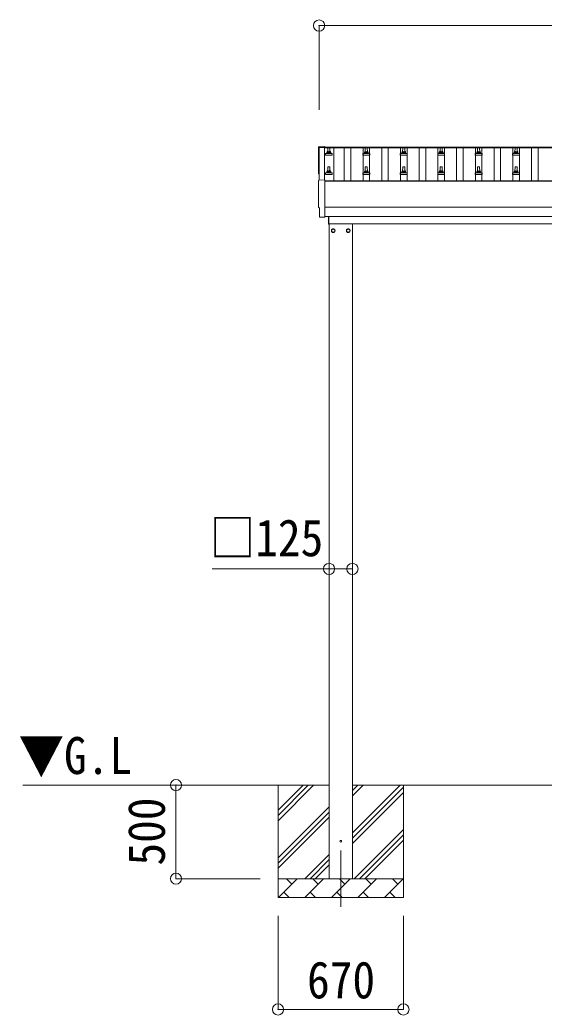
# Model space of a CAD drawing. Units: millimetres at full size, sheet at 1:60. Extents: x -16864 to 16864, y -11640 to 11640.
# Drawn here: x -12126 to -9327, y -8738 to -3420 of the extents above; entities that cross this region are included whole.
import ezdxf
from ezdxf.enums import TextEntityAlignment as Align

# ---------------------------------------------------------------- set-up
doc = ezdxf.new("R2010")
doc.units = ezdxf.units.MM
doc.header["$LTSCALE"] = 60
doc.header["$PDMODE"] = 32
doc.header["$PDSIZE"] = 60
doc.linetypes.add('CHAIN1', pattern=[8, 5, -1, 1, -1])
for name, color, linetype, lineweight in [('0-1_Defpoints', 7, 'CHAIN1', 9), ('0-2_TEXT1', 4, 'Continuous', 9), ('0-3_SHAPE', 7, 'Continuous', 9), ('0-5_ELV2', 5, 'Continuous', 5), ('0-7_PARTS2', 7, 'Continuous', 9), ('0-8_TABLE1', 6, 'Continuous', 9)]:
    doc.layers.add(name, color=color, linetype=linetype, lineweight=lineweight)
doc.styles.add('ＭＳ ゴシック', font='')
doc.styles.get('ＭＳ ゴシック').set_extended_font_data('MS Gothic')

msp = doc.modelspace()

# ---------------------------------------------------------------- linework, layer by layer
at = {"layer": '0-1_Defpoints'}
msp.add_line((-10412.72, -7858.64), (-10412.72, -8207.64), dxfattribs=at)
at = {"layer": '0-2_TEXT1'}
for p, q in [((-10499.22, -4099.53), (-10499.22, -4275.01)), ((-10499.22, -4099.53), (-6853.22, -4099.53)), ((-10499.22, -4103.12), (-6853.22, -4103.12)), ((-10528.79, -4276.56), (-10497.22, -4274.91)), ((-10497.22, -4274.91), (-10497.22, -4473.77)), ((-10497.22, -4279.14), (-6855.22, -4279.14)), ((-10497.22, -4281.03), (-6855.22, -4281.03)), ((-6855.22, -4420.92), (-10497.22, -4420.92)), ((-10516.85, -4473.77), (-10523.77, -4473.4)), ((-10497.22, -4470.74), (-6855.22, -4470.74)), ((-10478.22, -4511.14), (-10478.22, -4470.84)), ((-10476.22, -4511.14), (-10478.22, -4511.14)), ((-10476.22, -4470.84), (-10476.22, -4511.14)), ((-10476.22, -4508.64), (-6980.22, -4508.64)), ((-10475.22, -8008.64), (-10475.22, -4508.64)), ((-10350.22, -4508.64), (-10350.22, -8008.64)), ((-10444.12, -4545.39), (-10444.22, -4545.39)), ((-10444.12, -4545.89), (-10444.22, -4545.89)), ((-10381.32, -4545.39), (-10381.22, -4545.39)), ((-10381.32, -4545.89), (-10381.22, -4545.89))]:
    msp.add_line(p, q, dxfattribs=at)
for points in [[(-10528.79, -4097.13), (-10497.22, -4095.48), (-10497.22, -4099.53)], [(-10528.22, -4276.53), (-10528.22, -4100.49), (-10499.22, -4100.49)], [(-10526.61, -4470.41), (-10526.61, -4423.38), (-10527.21, -4423.38)], [(-10516.11, -4473.49), (-10515.44, -4472.86), (-10497.22, -4473.77)]]:
    msp.add_lwpolyline(points, dxfattribs=at)
for points in [[(-10452.72, -4535.83), (-10461.22, -4540.73), (-10461.22, -4550.55), (-10452.72, -4555.46), (-10444.22, -4550.55), (-10444.22, -4540.73)], [(-10372.72, -4535.83), (-10364.22, -4540.73), (-10364.22, -4550.55), (-10372.72, -4555.46), (-10381.22, -4550.55), (-10381.22, -4540.73)]]:
    msp.add_lwpolyline(points, close=True, dxfattribs=at)
for centre, radius in [((-10452.72, -4545.64), 10), ((-10452.72, -4545.64), 8.5), ((-10372.72, -4545.64), 10), ((-10372.72, -4545.64), 8.5), ((-10412.72, -7808.64), 4.5)]:
    msp.add_circle(centre, radius, dxfattribs=at)
for centre, start, end in [((-10452.72, -4545.64), 171.25399, 188.74601), ((-10452.72, -4545.64), 111.25399, 128.74601), ((-10452.72, -4545.64), 231.25399, 248.74601), ((-10452.72, -4545.64), 51.25399, 68.74601), ((-10452.72, -4545.64), 291.25399, 308.74601), ((-10452.72, -4545.64), 1.66581, 8.74601), ((-10452.72, -4545.64), 351.25399, 358.33419), ((-10372.72, -4545.64), 171.25399, 178.33419), ((-10372.72, -4545.64), 181.66581, 188.74601), ((-10372.72, -4545.64), 111.25399, 128.74601), ((-10372.72, -4545.64), 231.25399, 248.74601), ((-10372.72, -4545.64), 51.25399, 68.74601), ((-10372.72, -4545.64), 291.25399, 308.74601), ((-10372.72, -4545.64), 351.25399, 8.74601)]:
    msp.add_arc(centre, 8.6, start, end, dxfattribs=at)
for centre, major_axis, ratio, start_param, end_param in [((-10528.63, -4100.12), (-3, 0), 0.99863, 4.7647489, 6.2979817), ((-15294.5, -4170.55), (4763.38, 0), 0.99863, 6.2686928, 6.2979817), ((-10527.21, -4239.55), (-4.41, 0), 0.99863, 6.2686928, 7.6252171), ((-10528.63, -4279.56), (-3, 0), 0.99863, 4.7647489, 6.2979817), ((-15294.5, -4349.98), (4763.38, 0), 0.99863, 6.2686928, 6.2979817), ((-10527.21, -4418.98), (-4.41, 0), 0.99863, 6.2686928, 7.8539816), ((-10523.61, -4470.4), (-2.18, -2.07), 0.9974, 5.5252311, 7.0411395), ((-10516.8, -4472.77), (-0.727, -0.69), 0.9974, 0.7579542, 1.5707963)]:
    msp.add_ellipse(centre, major_axis=major_axis, ratio=ratio, start_param=start_param, end_param=end_param, dxfattribs=at)
at = {"layer": '0-3_SHAPE'}
for p, q in [((-10475.22, -7508.64), (-12111.42, -7508.64)), ((-10747.72, -7508.64), (-10747.72, -8108.64)), ((-10747.72, -7642.12), (-10614.24, -7508.64)), ((-10747.72, -7698.69), (-10557.67, -7508.64)), ((-10747.72, -7670.41), (-10585.95, -7508.64)), ((-7002.22, -7508.64), (-10350.22, -7508.64)), ((-10350.22, -7565.75), (-10293.11, -7508.64)), ((-10350.22, -7537.47), (-10321.4, -7508.64)), ((-10350.22, -7763.74), (-10095.12, -7508.64)), ((-10350.22, -7792.02), (-10077.72, -7519.52)), ((-10350.22, -7820.31), (-10077.72, -7547.81)), ((-10077.72, -7508.64), (-10077.72, -8108.64)), ((-10747.72, -7896.68), (-10475.22, -7624.18)), ((-10747.72, -7924.97), (-10475.22, -7652.47)), ((-10747.72, -7953.25), (-10475.22, -7680.75)), ((-10340.56, -8008.64), (-10077.72, -7745.8)), ((-10312.28, -8008.64), (-10077.72, -7774.08)), ((-10283.99, -8008.64), (-10077.72, -7802.37)), ((-10605.12, -8008.64), (-10475.22, -7878.74)), ((-10576.84, -8008.64), (-10475.22, -7907.02)), ((-10548.55, -8008.64), (-10475.22, -7935.31)), ((-10747.72, -8008.64), (-10077.72, -8008.64)), ((-10745.56, -8108.64), (-10645.56, -8008.64)), ((-10674.12, -8037.2), (-10702.67, -8008.64)), ((-10604.14, -8108.64), (-10504.14, -8008.64)), ((-10532.69, -8037.2), (-10561.25, -8008.64)), ((-10462.72, -8108.64), (-10362.72, -8008.64)), ((-10391.27, -8037.2), (-10419.83, -8008.64)), ((-10321.3, -8108.64), (-10221.3, -8008.64)), ((-10249.85, -8037.2), (-10278.41, -8008.64)), ((-10179.88, -8108.64), (-10079.88, -8008.64)), ((-10108.43, -8037.2), (-10136.98, -8008.64)), ((-10717.01, -8080.09), (-10688.46, -8108.64)), ((-10575.59, -8080.09), (-10547.03, -8108.64)), ((-10434.17, -8080.09), (-10405.61, -8108.64)), ((-10292.75, -8080.09), (-10264.19, -8108.64)), ((-10151.32, -8080.09), (-10122.77, -8108.64)), ((-10077.72, -8108.64), (-10747.72, -8108.64))]:
    msp.add_line(p, q, dxfattribs=at)
at = {"layer": '0-5_ELV2'}
for p, q in [((-10494.47, -4141.55), (-10494.47, -4133.83)), ((-10457.97, -4141.55), (-10494.47, -4141.55)), ((-10494.09, -4133.05), (-10458.35, -4133.05)), ((-10493.71, -4132.86), (-10486.98, -4131.23)), ((-10486.6, -4131.05), (-10465.84, -4131.05)), ((-10486.22, -4130.26), (-10486.22, -4126.05)), ((-10485.22, -4126.05), (-10467.22, -4126.05)), ((-10482.22, -4126.05), (-10481.49, -4102.52)), ((-10480.49, -4101.55), (-10471.95, -4101.55)), ((-10470.95, -4102.52), (-10470.22, -4126.05)), ((-10466.22, -4130.26), (-10466.22, -4126.05)), ((-10458.73, -4132.86), (-10465.46, -4131.23)), ((-10457.97, -4141.55), (-10457.97, -4133.83)), ((-10294.47, -4141.55), (-10294.47, -4133.83)), ((-10257.97, -4141.55), (-10294.47, -4141.55)), ((-10294.09, -4133.05), (-10258.35, -4133.05)), ((-10293.71, -4132.86), (-10286.98, -4131.23)), ((-10286.6, -4131.05), (-10265.84, -4131.05)), ((-10286.22, -4130.26), (-10286.22, -4126.05)), ((-10285.22, -4126.05), (-10267.22, -4126.05)), ((-10282.22, -4126.05), (-10281.49, -4102.52)), ((-10280.49, -4101.55), (-10271.95, -4101.55)), ((-10270.95, -4102.52), (-10270.22, -4126.05)), ((-10266.22, -4130.26), (-10266.22, -4126.05)), ((-10258.73, -4132.86), (-10265.46, -4131.23)), ((-10257.97, -4141.55), (-10257.97, -4133.83)), ((-10094.47, -4141.55), (-10094.47, -4133.83)), ((-10057.97, -4141.55), (-10094.47, -4141.55)), ((-10094.09, -4133.05), (-10058.35, -4133.05)), ((-10093.71, -4132.86), (-10086.98, -4131.23)), ((-10086.6, -4131.05), (-10065.84, -4131.05)), ((-10086.22, -4130.26), (-10086.22, -4126.05)), ((-10085.22, -4126.05), (-10067.22, -4126.05)), ((-10082.22, -4126.05), (-10081.49, -4102.52)), ((-10080.49, -4101.55), (-10071.95, -4101.55)), ((-10070.95, -4102.52), (-10070.22, -4126.05)), ((-10066.22, -4130.26), (-10066.22, -4126.05)), ((-10058.73, -4132.86), (-10065.46, -4131.23)), ((-10057.97, -4141.55), (-10057.97, -4133.83)), ((-9894.47, -4141.55), (-9894.47, -4133.83)), ((-9857.97, -4141.55), (-9894.47, -4141.55)), ((-9894.09, -4133.05), (-9858.35, -4133.05)), ((-9893.71, -4132.86), (-9886.98, -4131.23)), ((-9886.6, -4131.05), (-9865.84, -4131.05)), ((-9886.22, -4130.26), (-9886.22, -4126.05)), ((-9885.22, -4126.05), (-9867.22, -4126.05)), ((-9882.22, -4126.05), (-9881.49, -4102.52)), ((-9880.49, -4101.55), (-9871.95, -4101.55)), ((-9870.95, -4102.52), (-9870.22, -4126.05)), ((-9866.22, -4130.26), (-9866.22, -4126.05)), ((-9858.73, -4132.86), (-9865.46, -4131.23)), ((-9857.97, -4141.55), (-9857.97, -4133.83)), ((-9694.47, -4141.55), (-9694.47, -4133.83)), ((-9657.97, -4141.55), (-9694.47, -4141.55)), ((-9694.09, -4133.05), (-9658.35, -4133.05)), ((-9693.71, -4132.86), (-9686.98, -4131.23)), ((-9686.6, -4131.05), (-9665.84, -4131.05)), ((-9686.22, -4130.26), (-9686.22, -4126.05)), ((-9685.22, -4126.05), (-9667.22, -4126.05)), ((-9682.22, -4126.05), (-9681.49, -4102.52)), ((-9680.49, -4101.55), (-9671.95, -4101.55)), ((-9670.95, -4102.52), (-9670.22, -4126.05)), ((-9666.22, -4130.26), (-9666.22, -4126.05)), ((-9658.73, -4132.86), (-9665.46, -4131.23)), ((-9657.97, -4141.55), (-9657.97, -4133.83)), ((-9494.47, -4141.55), (-9494.47, -4133.83)), ((-9457.97, -4141.55), (-9494.47, -4141.55)), ((-9494.09, -4133.05), (-9458.35, -4133.05)), ((-9493.71, -4132.86), (-9486.98, -4131.23)), ((-9486.6, -4131.05), (-9465.84, -4131.05)), ((-9486.22, -4130.26), (-9486.22, -4126.05)), ((-9485.22, -4126.05), (-9467.22, -4126.05)), ((-9482.22, -4126.05), (-9481.49, -4102.52)), ((-9480.49, -4101.55), (-9471.95, -4101.55)), ((-9470.95, -4102.52), (-9470.22, -4126.05)), ((-9466.22, -4130.26), (-9466.22, -4126.05)), ((-9458.73, -4132.86), (-9465.46, -4131.23)), ((-9457.97, -4141.55), (-9457.97, -4133.83)), ((-10494.47, -4244.88), (-10494.47, -4237.17)), ((-10457.97, -4244.88), (-10494.47, -4244.88)), ((-10494.09, -4236.38), (-10458.35, -4236.38)), ((-10493.71, -4236.19), (-10486.98, -4234.57)), ((-10486.6, -4234.38), (-10465.84, -4234.38)), ((-10486.22, -4233.59), (-10486.22, -4229.38)), ((-10485.22, -4229.38), (-10467.22, -4229.38)), ((-10482.22, -4229.38), (-10481.49, -4205.86)), ((-10480.49, -4204.88), (-10471.95, -4204.88)), ((-10470.95, -4205.86), (-10470.22, -4229.38)), ((-10466.22, -4233.59), (-10466.22, -4229.38)), ((-10458.73, -4236.19), (-10465.46, -4234.57)), ((-10457.97, -4244.88), (-10457.97, -4237.17)), ((-10294.47, -4244.88), (-10294.47, -4237.17)), ((-10257.97, -4244.88), (-10294.47, -4244.88)), ((-10294.09, -4236.38), (-10258.35, -4236.38)), ((-10293.71, -4236.19), (-10286.98, -4234.57)), ((-10286.6, -4234.38), (-10265.84, -4234.38)), ((-10286.22, -4233.59), (-10286.22, -4229.38)), ((-10285.22, -4229.38), (-10267.22, -4229.38)), ((-10282.22, -4229.38), (-10281.49, -4205.86)), ((-10280.49, -4204.88), (-10271.95, -4204.88)), ((-10270.95, -4205.86), (-10270.22, -4229.38)), ((-10266.22, -4233.59), (-10266.22, -4229.38)), ((-10258.73, -4236.19), (-10265.46, -4234.57)), ((-10257.97, -4244.88), (-10257.97, -4237.17)), ((-10094.47, -4244.88), (-10094.47, -4237.17)), ((-10057.97, -4244.88), (-10094.47, -4244.88)), ((-10094.09, -4236.38), (-10058.35, -4236.38)), ((-10093.71, -4236.19), (-10086.98, -4234.57)), ((-10086.6, -4234.38), (-10065.84, -4234.38)), ((-10086.22, -4233.59), (-10086.22, -4229.38)), ((-10085.22, -4229.38), (-10067.22, -4229.38)), ((-10082.22, -4229.38), (-10081.49, -4205.86)), ((-10080.49, -4204.88), (-10071.95, -4204.88)), ((-10070.95, -4205.86), (-10070.22, -4229.38)), ((-10066.22, -4233.59), (-10066.22, -4229.38)), ((-10058.73, -4236.19), (-10065.46, -4234.57)), ((-10057.97, -4244.88), (-10057.97, -4237.17)), ((-9894.47, -4244.88), (-9894.47, -4237.17)), ((-9857.97, -4244.88), (-9894.47, -4244.88)), ((-9894.09, -4236.38), (-9858.35, -4236.38)), ((-9893.71, -4236.19), (-9886.98, -4234.57)), ((-9886.6, -4234.38), (-9865.84, -4234.38)), ((-9886.22, -4233.59), (-9886.22, -4229.38)), ((-9885.22, -4229.38), (-9867.22, -4229.38)), ((-9882.22, -4229.38), (-9881.49, -4205.86)), ((-9880.49, -4204.88), (-9871.95, -4204.88)), ((-9870.95, -4205.86), (-9870.22, -4229.38)), ((-9866.22, -4233.59), (-9866.22, -4229.38)), ((-9858.73, -4236.19), (-9865.46, -4234.57)), ((-9857.97, -4244.88), (-9857.97, -4237.17)), ((-9694.47, -4244.88), (-9694.47, -4237.17)), ((-9657.97, -4244.88), (-9694.47, -4244.88)), ((-9694.09, -4236.38), (-9658.35, -4236.38)), ((-9693.71, -4236.19), (-9686.98, -4234.57)), ((-9686.6, -4234.38), (-9665.84, -4234.38)), ((-9686.22, -4233.59), (-9686.22, -4229.38)), ((-9685.22, -4229.38), (-9667.22, -4229.38)), ((-9682.22, -4229.38), (-9681.49, -4205.86)), ((-9680.49, -4204.88), (-9671.95, -4204.88)), ((-9670.95, -4205.86), (-9670.22, -4229.38)), ((-9666.22, -4233.59), (-9666.22, -4229.38)), ((-9658.73, -4236.19), (-9665.46, -4234.57)), ((-9657.97, -4244.88), (-9657.97, -4237.17)), ((-9494.47, -4244.88), (-9494.47, -4237.17)), ((-9457.97, -4244.88), (-9494.47, -4244.88)), ((-9494.09, -4236.38), (-9458.35, -4236.38)), ((-9493.71, -4236.19), (-9486.98, -4234.57)), ((-9486.6, -4234.38), (-9465.84, -4234.38)), ((-9486.22, -4233.59), (-9486.22, -4229.38)), ((-9485.22, -4229.38), (-9467.22, -4229.38)), ((-9482.22, -4229.38), (-9481.49, -4205.86)), ((-9480.49, -4204.88), (-9471.95, -4204.88)), ((-9470.95, -4205.86), (-9470.22, -4229.38)), ((-9466.22, -4233.59), (-9466.22, -4229.38)), ((-9458.73, -4236.19), (-9465.46, -4234.57)), ((-9457.97, -4244.88), (-9457.97, -4237.17))]:
    msp.add_line(p, q, dxfattribs=at)
at = {"layer": '0-5_ELV2', "color": 4, "lineweight": 9}
for p, q in [((-10449.72, -4103.12), (-10449.72, -4279.14)), ((-10393.72, -4279.14), (-10393.72, -4103.12)), ((-10358.72, -4279.14), (-10358.72, -4103.12)), ((-10293.72, -4279.14), (-10293.72, -4103.12)), ((-10258.72, -4279.14), (-10258.72, -4103.12)), ((-10193.72, -4279.14), (-10193.72, -4103.12)), ((-10158.72, -4279.14), (-10158.72, -4103.12)), ((-10093.72, -4279.14), (-10093.72, -4103.12)), ((-10058.72, -4279.14), (-10058.72, -4103.12)), ((-9993.72, -4279.14), (-9993.72, -4103.12)), ((-9958.72, -4279.14), (-9958.72, -4103.12)), ((-9893.72, -4279.14), (-9893.72, -4103.12)), ((-9858.72, -4279.14), (-9858.72, -4103.12)), ((-9793.72, -4279.14), (-9793.72, -4103.12)), ((-9758.72, -4279.14), (-9758.72, -4103.12)), ((-9693.72, -4279.14), (-9693.72, -4103.12)), ((-9658.72, -4279.14), (-9658.72, -4103.12)), ((-9593.72, -4279.14), (-9593.72, -4103.12)), ((-9558.72, -4279.14), (-9558.72, -4103.12)), ((-9493.72, -4279.14), (-9493.72, -4103.12)), ((-9458.72, -4279.14), (-9458.72, -4103.12)), ((-9393.72, -4279.14), (-9393.72, -4103.12)), ((-9358.72, -4279.14), (-9358.72, -4103.12))]:
    msp.add_line(p, q, dxfattribs=at)
at = {"layer": '0-5_ELV2'}
for centre, radius, start, end in [((-10493.47, -4133.83), 1, 103.62699, 180), ((-10487.22, -4130.26), 1, 283.62699, 0), ((-10482.14, -4126.68), 4.13, 90, 171.17633), ((-10485.22, -4127.05), 1, 90, 180), ((-10480.49, -4102.55), 1, 90, 178.60509), ((-10472.89, -4126.05), 4.83, 133.60282, 180), ((-10479.55, -4126.05), 4.83, 0, 46.39718), ((-10471.95, -4102.55), 1, 1.39491, 90), ((-10470.31, -4126.68), 4.13, 8.82367, 90), ((-10467.22, -4127.05), 1, 0, 90), ((-10465.22, -4130.26), 1, 180, 256.37301), ((-10458.97, -4133.83), 1, 0, 76.37301), ((-10293.47, -4133.83), 1, 103.62699, 180), ((-10287.22, -4130.26), 1, 283.62699, 0), ((-10282.14, -4126.68), 4.13, 90, 171.17633), ((-10285.22, -4127.05), 1, 90, 180), ((-10280.49, -4102.55), 1, 90, 178.60509), ((-10272.89, -4126.05), 4.83, 133.60282, 180), ((-10279.55, -4126.05), 4.83, 0, 46.39718), ((-10271.95, -4102.55), 1, 1.39491, 90), ((-10270.31, -4126.68), 4.13, 8.82367, 90), ((-10267.22, -4127.05), 1, 0, 90), ((-10265.22, -4130.26), 1, 180, 256.37301), ((-10258.97, -4133.83), 1, 0, 76.37301), ((-10093.47, -4133.83), 1, 103.62699, 180), ((-10087.22, -4130.26), 1, 283.62699, 0), ((-10082.14, -4126.68), 4.13, 90, 171.17633), ((-10085.22, -4127.05), 1, 90, 180), ((-10080.49, -4102.55), 1, 90, 178.60509), ((-10072.89, -4126.05), 4.83, 133.60282, 180), ((-10079.55, -4126.05), 4.83, 0, 46.39718), ((-10071.95, -4102.55), 1, 1.39491, 90), ((-10070.31, -4126.68), 4.13, 8.82367, 90), ((-10067.22, -4127.05), 1, 0, 90), ((-10065.22, -4130.26), 1, 180, 256.37301), ((-10058.97, -4133.83), 1, 0, 76.37301), ((-9893.47, -4133.83), 1, 103.62699, 180), ((-9887.22, -4130.26), 1, 283.62699, 0), ((-9882.14, -4126.68), 4.13, 90, 171.17633), ((-9885.22, -4127.05), 1, 90, 180), ((-9880.49, -4102.55), 1, 90, 178.60509), ((-9872.89, -4126.05), 4.83, 133.60282, 180), ((-9879.55, -4126.05), 4.83, 0, 46.39718), ((-9871.95, -4102.55), 1, 1.39491, 90), ((-9870.31, -4126.68), 4.13, 8.82367, 90), ((-9867.22, -4127.05), 1, 0, 90), ((-9865.22, -4130.26), 1, 180, 256.37301), ((-9858.97, -4133.83), 1, 0, 76.37301), ((-9693.47, -4133.83), 1, 103.62699, 180), ((-9687.22, -4130.26), 1, 283.62699, 0), ((-9682.14, -4126.68), 4.13, 90, 171.17633), ((-9685.22, -4127.05), 1, 90, 180), ((-9680.49, -4102.55), 1, 90, 178.60509), ((-9672.89, -4126.05), 4.83, 133.60282, 180), ((-9679.55, -4126.05), 4.83, 0, 46.39718), ((-9671.95, -4102.55), 1, 1.39491, 90), ((-9670.31, -4126.68), 4.13, 8.82367, 90), ((-9667.22, -4127.05), 1, 0, 90), ((-9665.22, -4130.26), 1, 180, 256.37301), ((-9658.97, -4133.83), 1, 0, 76.37301), ((-9493.47, -4133.83), 1, 103.62699, 180), ((-9487.22, -4130.26), 1, 283.62699, 0), ((-9482.14, -4126.68), 4.13, 90, 171.17633), ((-9485.22, -4127.05), 1, 90, 180), ((-9480.49, -4102.55), 1, 90, 178.60509), ((-9472.89, -4126.05), 4.83, 133.60282, 180), ((-9479.55, -4126.05), 4.83, 0, 46.39718), ((-9471.95, -4102.55), 1, 1.39491, 90), ((-9470.31, -4126.68), 4.13, 8.82367, 90), ((-9467.22, -4127.05), 1, 0, 90), ((-9465.22, -4130.26), 1, 180, 256.37301), ((-9458.97, -4133.83), 1, 0, 76.37301), ((-10493.47, -4237.17), 1, 103.62699, 180), ((-10487.22, -4233.59), 1, 283.62699, 0), ((-10482.14, -4230.01), 4.13, 90, 171.17633), ((-10485.22, -4230.38), 1, 90, 180), ((-10480.49, -4205.88), 1, 90, 178.60509), ((-10472.89, -4229.38), 4.83, 133.60282, 180), ((-10479.55, -4229.38), 4.83, 0, 46.39718), ((-10471.95, -4205.88), 1, 1.39491, 90), ((-10470.31, -4230.01), 4.13, 8.82367, 90), ((-10467.22, -4230.38), 1, 0, 90), ((-10465.22, -4233.59), 1, 180, 256.37301), ((-10458.97, -4237.17), 1, 0, 76.37301), ((-10293.47, -4237.17), 1, 103.62699, 180), ((-10287.22, -4233.59), 1, 283.62699, 0), ((-10282.14, -4230.01), 4.13, 90, 171.17633), ((-10285.22, -4230.38), 1, 90, 180), ((-10280.49, -4205.88), 1, 90, 178.60509), ((-10272.89, -4229.38), 4.83, 133.60282, 180), ((-10279.55, -4229.38), 4.83, 0, 46.39718), ((-10271.95, -4205.88), 1, 1.39491, 90), ((-10270.31, -4230.01), 4.13, 8.82367, 90), ((-10267.22, -4230.38), 1, 0, 90), ((-10265.22, -4233.59), 1, 180, 256.37301), ((-10258.97, -4237.17), 1, 0, 76.37301), ((-10093.47, -4237.17), 1, 103.62699, 180), ((-10087.22, -4233.59), 1, 283.62699, 0), ((-10082.14, -4230.01), 4.13, 90, 171.17633), ((-10085.22, -4230.38), 1, 90, 180), ((-10080.49, -4205.88), 1, 90, 178.60509), ((-10072.89, -4229.38), 4.83, 133.60282, 180), ((-10079.55, -4229.38), 4.83, 0, 46.39718), ((-10071.95, -4205.88), 1, 1.39491, 90), ((-10070.31, -4230.01), 4.13, 8.82367, 90), ((-10067.22, -4230.38), 1, 0, 90), ((-10065.22, -4233.59), 1, 180, 256.37301), ((-10058.97, -4237.17), 1, 0, 76.37301), ((-9893.47, -4237.17), 1, 103.62699, 180), ((-9887.22, -4233.59), 1, 283.62699, 0), ((-9882.14, -4230.01), 4.13, 90, 171.17633), ((-9885.22, -4230.38), 1, 90, 180), ((-9880.49, -4205.88), 1, 90, 178.60509), ((-9872.89, -4229.38), 4.83, 133.60282, 180), ((-9879.55, -4229.38), 4.83, 0, 46.39718), ((-9871.95, -4205.88), 1, 1.39491, 90), ((-9870.31, -4230.01), 4.13, 8.82367, 90), ((-9867.22, -4230.38), 1, 0, 90), ((-9865.22, -4233.59), 1, 180, 256.37301), ((-9858.97, -4237.17), 1, 0, 76.37301), ((-9693.47, -4237.17), 1, 103.62699, 180), ((-9687.22, -4233.59), 1, 283.62699, 0), ((-9682.14, -4230.01), 4.13, 90, 171.17633), ((-9685.22, -4230.38), 1, 90, 180), ((-9680.49, -4205.88), 1, 90, 178.60509), ((-9672.89, -4229.38), 4.83, 133.60282, 180), ((-9679.55, -4229.38), 4.83, 0, 46.39718), ((-9671.95, -4205.88), 1, 1.39491, 90), ((-9670.31, -4230.01), 4.13, 8.82367, 90), ((-9667.22, -4230.38), 1, 0, 90), ((-9665.22, -4233.59), 1, 180, 256.37301), ((-9658.97, -4237.17), 1, 0, 76.37301), ((-9493.47, -4237.17), 1, 103.62699, 180), ((-9487.22, -4233.59), 1, 283.62699, 0), ((-9482.14, -4230.01), 4.13, 90, 171.17633), ((-9485.22, -4230.38), 1, 90, 180), ((-9480.49, -4205.88), 1, 90, 178.60509), ((-9472.89, -4229.38), 4.83, 133.60282, 180), ((-9479.55, -4229.38), 4.83, 0, 46.39718), ((-9471.95, -4205.88), 1, 1.39491, 90), ((-9470.31, -4230.01), 4.13, 8.82367, 90), ((-9467.22, -4230.38), 1, 0, 90), ((-9465.22, -4233.59), 1, 180, 256.37301), ((-9458.97, -4237.17), 1, 0, 76.37301)]:
    msp.add_arc(centre, radius, start, end, dxfattribs=at)
at = {"layer": '0-8_TABLE1'}
for p, q in [((-10528.22, -3449.53), (-10528.22, -3899.53)), ((-6824.22, -3449.53), (-10528.22, -3449.53)), ((-11292.72, -7508.64), (-10842.72, -7508.64)), ((-11292.72, -8008.64), (-11292.72, -7508.64)), ((-11292.72, -8008.64), (-10842.72, -8008.64)), ((-10747.72, -8707.64), (-10747.72, -8207.64)), ((-10077.72, -8707.64), (-10077.72, -8207.64)), ((-10747.72, -8707.64), (-10077.72, -8707.64))]:
    msp.add_line(p, q, dxfattribs=at)
msp.add_lwpolyline([(-10350.22, -6352.97), (-10475.22, -6352.97), (-11099.79, -6352.97)], dxfattribs=at)
for p in [(-10528.22, -3449.53), (-10475.22, -6352.97), (-10350.22, -6352.97), (-11292.72, -7508.64), (-11292.72, -8008.64), (-10747.72, -8707.64), (-10077.72, -8707.64)]:
    msp.add_point(p, dxfattribs=at)

# ---------------------------------------------------------------- texts
at = {"layer": '0-7_PARTS2', "style": 'ＭＳ ゴシック', "width": 0.9}
msp.add_text('▼G.L', height=197.9, dxfattribs=at).set_placement((-12133.7, -7508.92), align=Align.BOTTOM_LEFT)
at = {"layer": '0-8_TABLE1', "color": 7, "style": 'ＭＳ ゴシック', "width": 0.9}
for s, p in [('□125', (-11112.4, -6345.11)), ('670', (-10592.72, -8707.64))]:
    msp.add_text(s, height=197.9, dxfattribs=at).set_placement(p, align=Align.BOTTOM_LEFT)
msp.add_text('500', height=197.9, rotation=90, dxfattribs=at).set_placement((-11292.72, -7938.64), align=Align.BOTTOM_LEFT)

doc.saveas('drawing.dxf')
